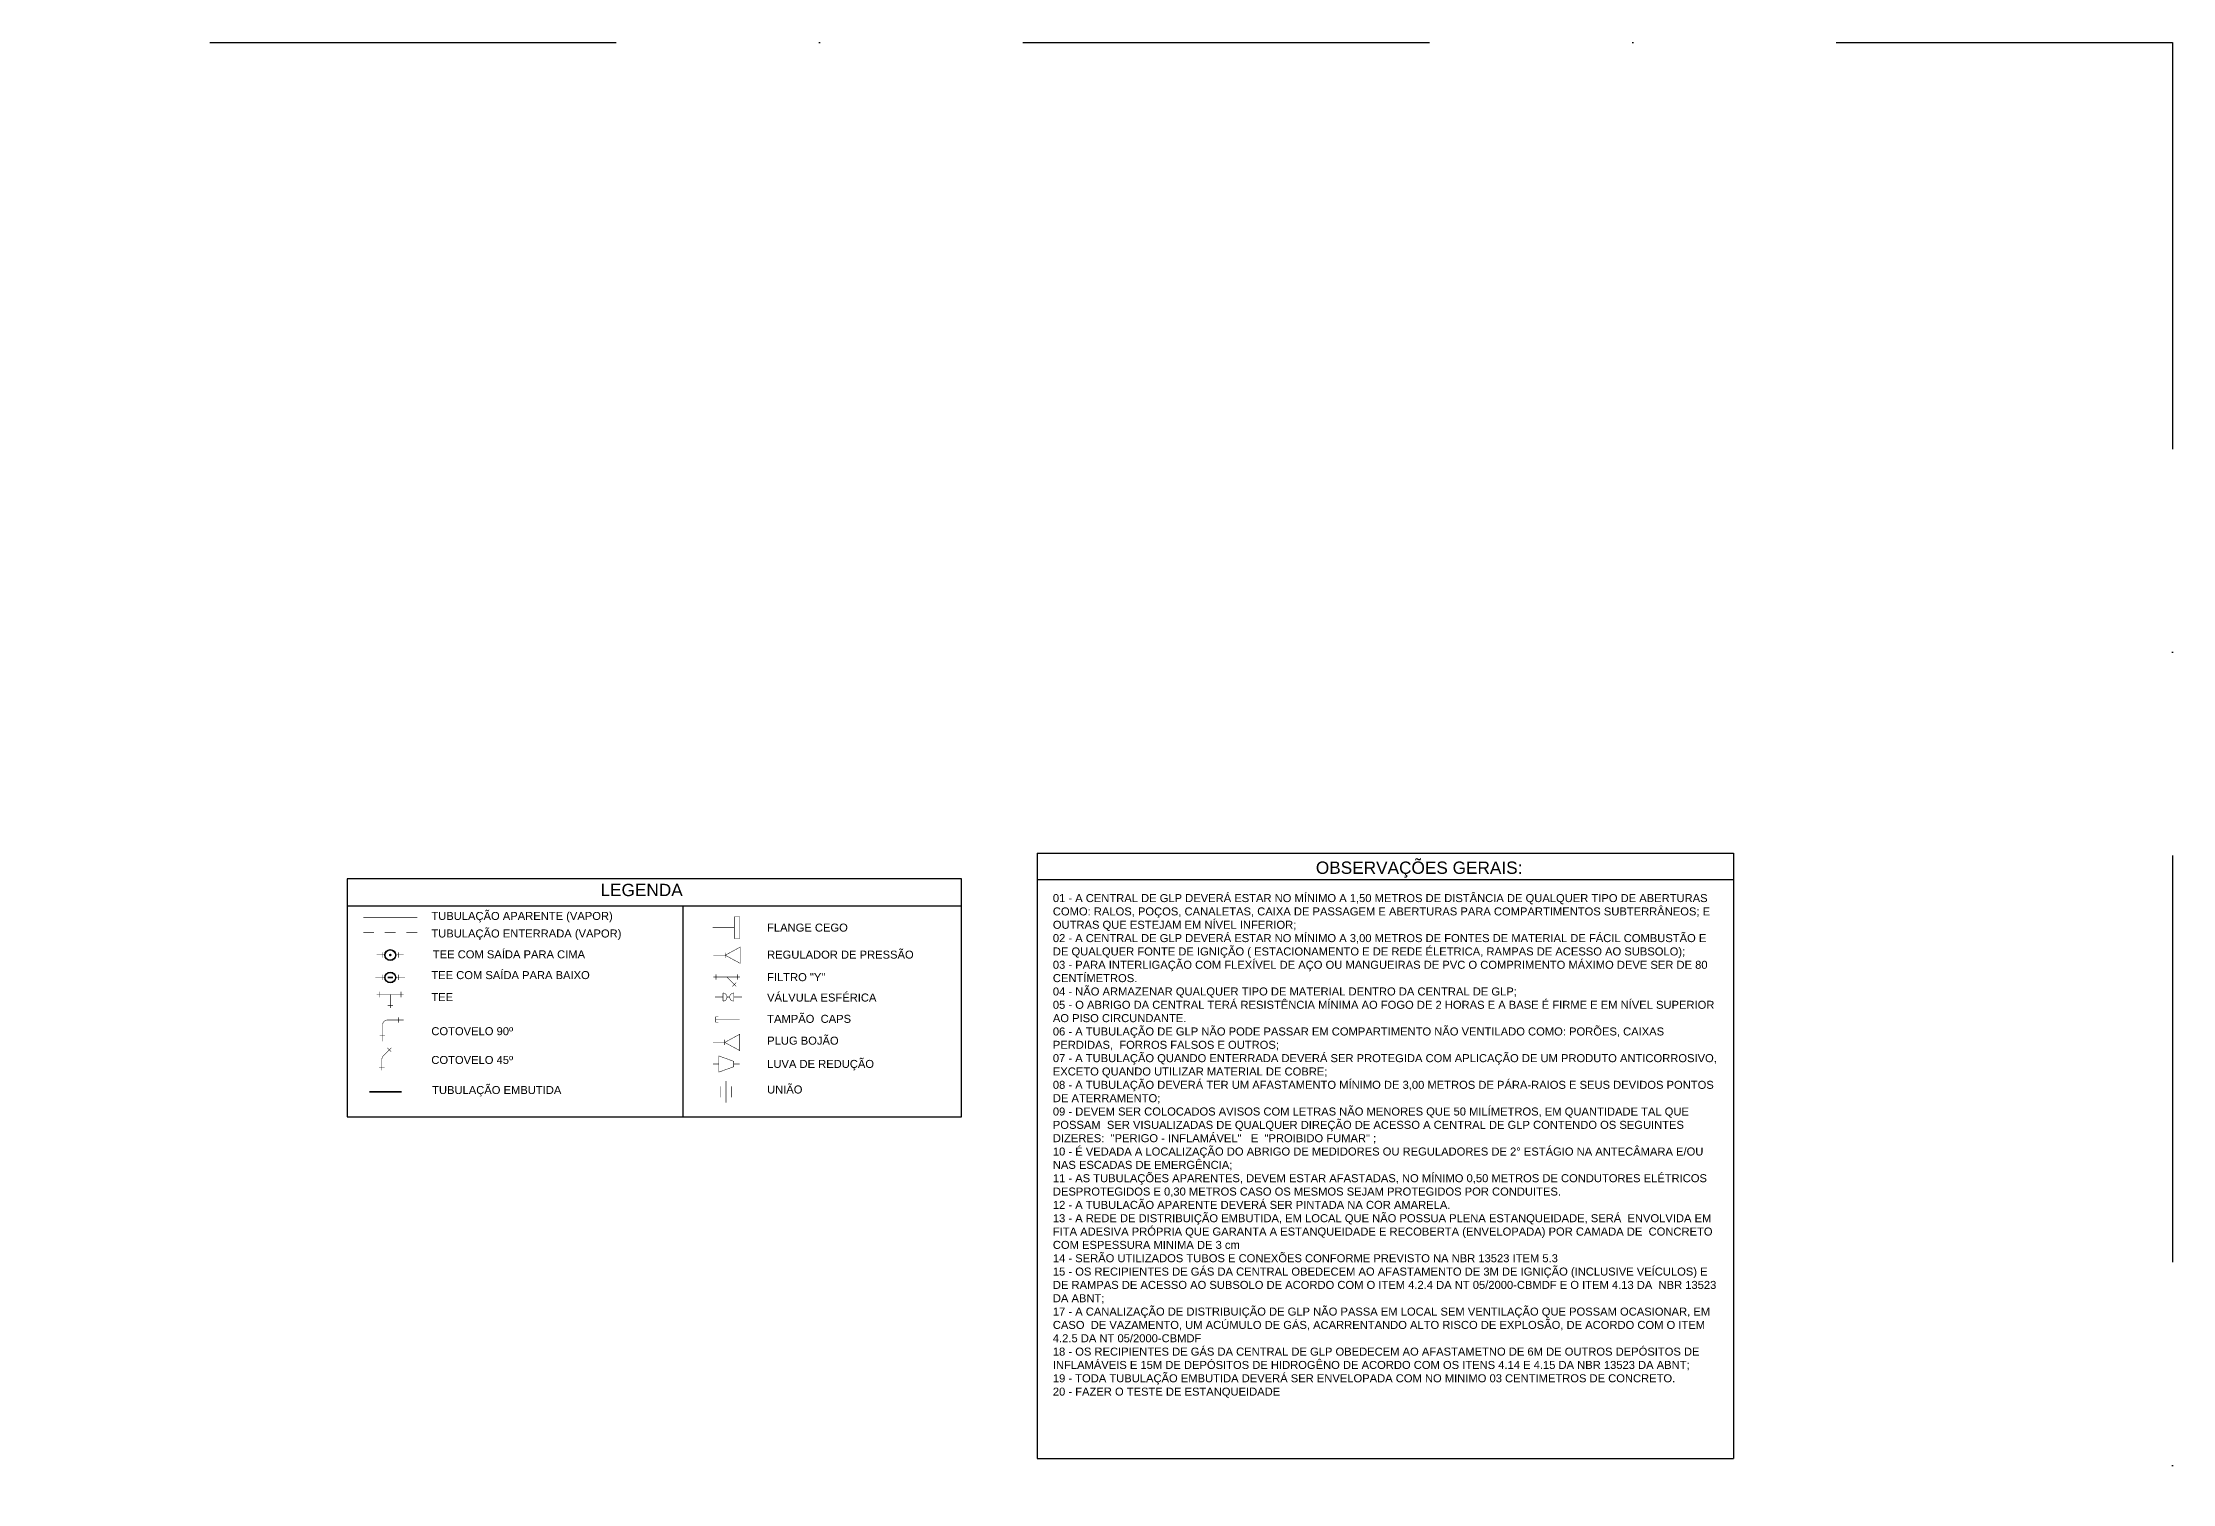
# Model space of a CAD drawing. Header units: millimetres. Extents: x 4161 to 13726, y 828 to 4470.
# Drawn here: x 11065 to 13726, y 2670 to 4470 of the extents above; entities that cross this region are included whole.
import ezdxf
from ezdxf.enums import TextEntityAlignment as Align

# ---------------------------------------------------------------- set-up
doc = ezdxf.new("R2010")
doc.units = ezdxf.units.MM
doc.header["$LTSCALE"] = 10
doc.linetypes.add('DASHDOT', pattern=[25.4, 12.7, -6.35, 0, -6.35])
doc.linetypes.add('DIVIDE2', pattern=[0.625, 0.25, -0.125, 0, -0.125, 0, -0.125])
doc.layers.add('TEXTO', color=1, linetype='Continuous', lineweight=0)
doc.layers.add('tubulação', color=5, linetype='DIVIDE2')
doc.styles.add('ARIAL', font='arial.ttf', dxfattribs={"height": 0.2})
doc.styles.get("Standard").update_dxf_attribs({"font": 'arial.ttf'})

msp = doc.modelspace()

# ---------------------------------------------------------------- hatches: boundary and pattern name
at = {"ltscale": 5}
h = msp.add_hatch(color=3, dxfattribs=at)
h.paths.add_polyline_path([(11505.73, 3330.08, 1), (11492.23, 3330.08, 1)])
h.paths.add_polyline_path([(11505.42, 3330.08, 1), (11492.53, 3330.08, 1)], flags=16)
h.paths.add_polyline_path([(11500.66, 3330.08, -1), (11497.29, 3330.08, -1)], flags=0)
h = msp.add_hatch(color=3, dxfattribs=at)
h.paths.add_polyline_path([(11492.23, 3302.01, 1), (11505.73, 3302.01, 1)])
h.paths.add_polyline_path([(11505.42, 3302.01, -1), (11492.53, 3302.01, -1)], flags=16)
h.paths.add_polyline_path([(11502.35, 3302.85), (11502.35, 3301.17), (11495.6, 3301.17), (11495.6, 3302.85)], flags=0)

# ---------------------------------------------------------------- linework, layer by layer
at = {"color": 5}
for p, q in [((12307.38, 3457.2), (13177.18, 3457.2)), ((12307.38, 3457.2), (12307.38, 2700.74)), ((13177.18, 3457.2), (13177.18, 2700.74)), ((12307.38, 3424.65), (13177.18, 3424.65)), ((12307.38, 2700.74), (13177.18, 2700.74))]:
    msp.add_line(p, q, dxfattribs=at)
at = {"color": 5, "ltscale": 5}
for p, q in [((12212.57, 3425.28), (11445.06, 3425.28)), ((11445.06, 3425.28), (11445.06, 3127.92)), ((12212.57, 3127.92), (12212.57, 3425.28)), ((11445.06, 3391.53), (12212.57, 3391.53)), ((11864.53, 3391.53), (11864.53, 3127.92)), ((11445.06, 3127.92), (12212.57, 3127.92))]:
    msp.add_line(p, q, dxfattribs=at)
at = {"linetype": 'DASHDOT', "ltscale": 4}
msp.add_lwpolyline([(4160.62, 4470.42), (13725.74, 4470.42), (13725.74, 828.17), (4160.62, 828.17)], close=True, dxfattribs=at)
at = {"color": 3, "ltscale": 5}
for points, const_width in [([(11465.16, 3358.48), (11478.66, 3358.48)], 0.608), ([(11465.23, 3377.3), (11532.73, 3377.3)], 0.608), ([(11492.16, 3358.48), (11505.66, 3358.48)], 0.608), ([(11519.16, 3358.48), (11532.66, 3358.48)], 0.608), ([(11901.92, 3364.23), (11928.92, 3364.23), (11928.92, 3377.73), (11935.67, 3377.73), (11935.67, 3350.73), (11928.92, 3350.73), (11928.92, 3364.23)], 0.608), ([(11492.23, 3330.3), (11482.1, 3330.3)], 0.607), ([(11488.86, 3333.67), (11488.86, 3326.92)], 0.607), ([(11505.73, 3330.3), (11515.85, 3330.3)], 0.608), ([(11509.1, 3333.67), (11509.1, 3326.92)], 0.608), ([(11902.74, 3329.86), (11917.51, 3329.86), (11917.51, 3333.23), (11917.51, 3326.48), (11917.51, 3329.86), (11936.14, 3339.98), (11936.14, 3319.73), (11917.51, 3329.86)], 0.608), ([(11492.23, 3302.01), (11480.45, 3302.01)], 0.607), ([(11488.86, 3305.6), (11488.86, 3298.85)], 0.607), ([(11505.73, 3302.01), (11517.5, 3302.01)], 0.608), ([(11509.1, 3305.6), (11509.1, 3298.85)], 0.608), ([(11931.15, 3290.9), (11928.76, 3293.29), (11926.37, 3290.9), (11931.15, 3295.68), (11928.76, 3293.29), (11919.33, 3302.72), (11936.04, 3302.72), (11932.66, 3302.72), (11932.66, 3299.34), (11932.66, 3306.09), (11932.66, 3302.72), (11902.63, 3302.72), (11906, 3302.72), (11906, 3306.09), (11906, 3299.34)], 0.608), ([(11482.1, 3280.81), (11515.85, 3280.81)], 0.608), ([(11485.48, 3284.18), (11485.48, 3277.43)], 0.607), ([(11498.98, 3280.81), (11498.98, 3263.93)], 0.608), ([(11512.48, 3284.18), (11512.48, 3277.43)], 0.608), ([(11495.6, 3267.31), (11502.35, 3267.31)], 0.608), ([(11935.49, 3249.55), (11905.61, 3249.55), (11905.61, 3252.92), (11908.98, 3252.92), (11905.61, 3252.92), (11905.61, 3246.17), (11908.98, 3246.17)], 0.608), ([(11902.08, 3220.88), (11916.85, 3220.88), (11935.49, 3231), (11935.49, 3210.75), (11916.85, 3220.88), (11916.85, 3224.25), (11916.85, 3217.5)], 0.608), ([(11902.08, 3193.87), (11909.47, 3193.87), (11909.47, 3204), (11928.11, 3197.25), (11928.11, 3193.87), (11935.49, 3193.87), (11928.11, 3193.87), (11928.11, 3190.5), (11909.47, 3183.75), (11909.47, 3193.87)], 0.608), ([(11918.43, 3172.68), (11918.43, 3145.68)], 0.608), ([(11911.68, 3165.93), (11911.68, 3152.43)], 0.607), ([(11925.18, 3165.93), (11925.18, 3152.43)], 0.608)]:
    msp.add_lwpolyline(points, dxfattribs=dict(at, const_width=const_width))
at = {"color": 3, "ltscale": 5, "const_width": 0.608}
for points in [[(11904.55, 3277.57), (11914.67, 3277.57), (11914.67, 3282.63, -0.4142136), (11919.73, 3277.57, -0.4142136), (11914.67, 3272.5), (11914.67, 3277.57), (11914.67, 3282.63, -0.4142136), (11919.73, 3277.57), (11923.11, 3277.57, -0.4142136), (11928.17, 3282.63), (11928.17, 3277.57), (11938.3, 3277.57), (11928.17, 3277.57), (11928.17, 3272.5, -0.4142136), (11923.11, 3277.57, -2.4142136)], [(11515.85, 3248.96), (11509.1, 3248.96), (11509.1, 3252.33), (11509.1, 3245.58), (11509.1, 3248.96), (11495.94, 3248.96, 0.4142136), (11489.19, 3242.21), (11489.19, 3222.3), (11489.19, 3229.05), (11485.82, 3229.05), (11492.57, 3229.05)], [(11500.14, 3214.08), (11497.75, 3211.69), (11495.36, 3214.08), (11500.14, 3209.31), (11497.75, 3211.69), (11490.42, 3204.37, 0.1989124), (11488.45, 3199.59), (11488.45, 3185.86), (11488.45, 3189.23), (11491.82, 3189.23), (11485.07, 3189.23)]]:
    msp.add_lwpolyline(points, format="xyb", dxfattribs=at)
at = {"color": 3, "ltscale": 5}
for centre, radius in [((11498.98, 3330.08), 6.75), ((11498.98, 3330.08), 6.45), ((11498.98, 3302.01), 6.75), ((11498.98, 3302.01), 6.75), ((11498.98, 3302.01), 6.45)]:
    msp.add_circle(centre, radius, dxfattribs=at)
at = {"layer": 'tubulação', "const_width": 2.2}
msp.add_lwpolyline([(11472.78, 3159.04), (11513.17, 3159.04)], dxfattribs=at)

# ---------------------------------------------------------------- texts
at = {"layer": 'TEXTO', "linetype": 'Continuous'}
for s, height, p in [('OBSERVAÇÕES GERAIS:', 15.3922, (12655.5, 3431.54)), ('LEGENDA', 15.392, (11761.66, 3403.73))]:
    msp.add_text(s, height=height, dxfattribs=at).set_placement(p)
at = {"layer": 'TEXTO', "ltscale": 5, "style": 'ARIAL'}
for s, p in [('TUBULAÇÃO APARENTE (VAPOR)', (11550.32, 3373.94)), ('TUBULAÇÃO ENTERRADA (VAPOR)', (11550.32, 3352.02)), ('FLANGE CEGO', (11969.79, 3359.37)), ('TEE COM SAÍDA PARA CIMA', (11552.19, 3325.96)), ('REGULADOR DE PRESSÃO', (11969.79, 3325.6)), ('TEE COM SAÍDA PARA BAIXO', (11550.32, 3300.02)), ('FILTRO "Y"', (11969.79, 3297.45)), ('TEE', (11550.32, 3272.49)), ('VÁLVULA ESFÉRICA', (11969.79, 3271.96)), ('TAMPÃO  CAPS', (11969.95, 3245.35)), ('COTOVELO 90º', (11550.32, 3229.9)), ('PLUG BOJÃO', (11969.95, 3218.08)), ('COTOVELO 45º', (11550.32, 3193.96)), ('LUVA DE REDUÇÃO', (11969.95, 3189.01)), ('UNIÃO', (11969.76, 3157.04))]:
    msp.add_text(s, height=10, dxfattribs=at).set_placement(p)
msp.add_text('TUBULAÇÃO EMBUTIDA', height=10, dxfattribs=at).set_placement((11632, 3156.39), align=Align.CENTER)
at = {"layer": 'TEXTO', "insert": (12326.87, 3406.26), "char_height": 10, "width": 835.78, "attachment_point": 1}
msp.add_mtext('01 - A CENTRAL DE GLP DEVERÁ ESTAR NO MÍNIMO A 1,50 METROS DE DISTÂNCIA DE QUALQUER TIPO DE ABERTURAS  COMO: RALOS, POÇOS, CANALETAS, CAIXA DE PASSAGEM E ABERTURAS PARA COMPARTIMENTOS SUBTERRÂNEOS; E OUTRAS QUE ESTEJAM EM NÍVEL INFERIOR; \\P02 - A CENTRAL DE GLP DEVERÁ ESTAR NO MÍNIMO A 3,00 METROS DE FONTES DE MATERIAL DE FÁCIL COMBUSTÃO E  DE QUALQUER FONTE DE IGNIÇÃO ( ESTACIONAMENTO E DE REDE ÉLETRICA, RAMPAS DE ACESSO AO SUBSOLO); \\P03 - PARA INTERLIGAÇÃO COM FLEXÍVEL DE AÇO OU MANGUEIRAS DE PVC O COMPRIMENTO MÁXIMO DEVE SER DE 80 CENTÍMETROS. \\P04 - NÃO ARMAZENAR QUALQUER TIPO DE MATERIAL DENTRO DA CENTRAL DE GLP; \\P05 - O ABRIGO DA CENTRAL TERÁ RESISTÊNCIA MÍNIMA AO FOGO DE 2 HORAS E A BASE É FIRME E EM NÍVEL SUPERIOR AO PISO CIRCUNDANTE.\\P06 - A TUBULAÇÃO DE GLP NÃO PODE PASSAR EM COMPARTIMENTO NÃO VENTILADO COMO: PORÕES, CAIXAS PERDIDAS,  FORROS FALSOS E OUTROS; \\P07 - A TUBULAÇÃO QUANDO ENTERRADA DEVERÁ SER PROTEGIDA COM APLICAÇÃO DE UM PRODUTO ANTICORROSIVO,  EXCETO QUANDO UTILIZAR MATERIAL DE COBRE; \\P08 - A TUBULAÇÃO DEVERÁ TER UM AFASTAMENTO MÍNIMO DE 3,00 METROS DE PÁRA-RAIOS E SEUS DEVIDOS PONTOS  DE ATERRAMENTO; \\P09 - DEVEM SER COLOCADOS AVISOS COM LETRAS NÃO MENORES QUE 50 MILÍMETROS, EM QUANTIDADE TAL QUE POSSAM  SER VISUALIZADAS DE QUALQUER DIREÇÃO DE ACESSO A CENTRAL DE GLP CONTENDO OS SEGUINTES DIZERES:  "PERIGO - INFLAMÁVEL"   E  "PROIBIDO FUMAR" ; \\P10 - É VEDADA A LOCALIZAÇÃO DO ABRIGO DE MEDIDORES OU REGULADORES DE 2° ESTÁGIO NA ANTECÂMARA E/OU  NAS ESCADAS DE EMERGÊNCIA; \\P11 - AS TUBULAÇÕES APARENTES, DEVEM ESTAR AFASTADAS, NO MÍNIMO 0,50 METROS DE CONDUTORES ELÉTRICOS  DESPROTEGIDOS E 0,30 METROS CASO OS MESMOS SEJAM PROTEGIDOS POR CONDUITES. \\P12 - A TUBULACÃO APARENTE DEVERÁ SER PINTADA NA COR AMARELA. \\P13 - A REDE DE DISTRIBUIÇÃO EMBUTIDA, EM LOCAL QUE NÃO POSSUA PLENA ESTANQUEIDADE, SERÁ  ENVOLVIDA EM FITA ADESIVA PRÓPRIA QUE GARANTA A ESTANQUEIDADE E RECOBERTA (ENVELOPADA) POR CAMADA DE  CONCRETO  COM ESPESSURA MINIMA DE 3 cm \\P14 - SERÃO UTILIZADOS TUBOS E CONEXÕES CONFORME PREVISTO NA NBR 13523 ITEM 5.3 \\P15 - OS RECIPIENTES DE GÁS DA CENTRAL OBEDECEM AO AFASTAMENTO DE 3M DE IGNIÇÃO (INCLUSIVE VEÍCULOS) E DE RAMPAS DE ACESSO AO SUBSOLO DE ACORDO COM O ITEM 4.2.4 DA NT 05/2000-CBMDF E O ITEM 4.13 DA  NBR 13523 DA ABNT; \\P17 - A CANALIZAÇÃO DE DISTRIBUIÇÃO DE GLP NÃO PASSA EM LOCAL SEM VENTILAÇÃO QUE POSSAM OCASIONAR, EM CASO  DE VAZAMENTO, UM ACÚMULO DE GÁS, ACARRENTANDO ALTO RISCO DE EXPLOSÃO, DE ACORDO COM O ITEM 4.2.5 DA NT 05/2000-CBMDF \\P18 - OS RECIPIENTES DE GÁS DA CENTRAL DE GLP OBEDECEM AO AFASTAMETNO DE 6M DE OUTROS DEPÓSITOS DE  INFLAMÁVEIS E 15M DE DEPÓSITOS DE HIDROGÊNO DE ACORDO COM OS ITENS 4.14 E 4.15 DA NBR 13523 DA ABNT;\\P19 - TODA TUBULAÇÃO EMBUTIDA DEVERÁ SER ENVELOPADA COM NO MINIMO 03 CENTIMETROS DE CONCRETO. \\P20 - FAZER O TESTE DE ESTANQUEIDADE', dxfattribs=at)

doc.saveas('drawing.dxf')
